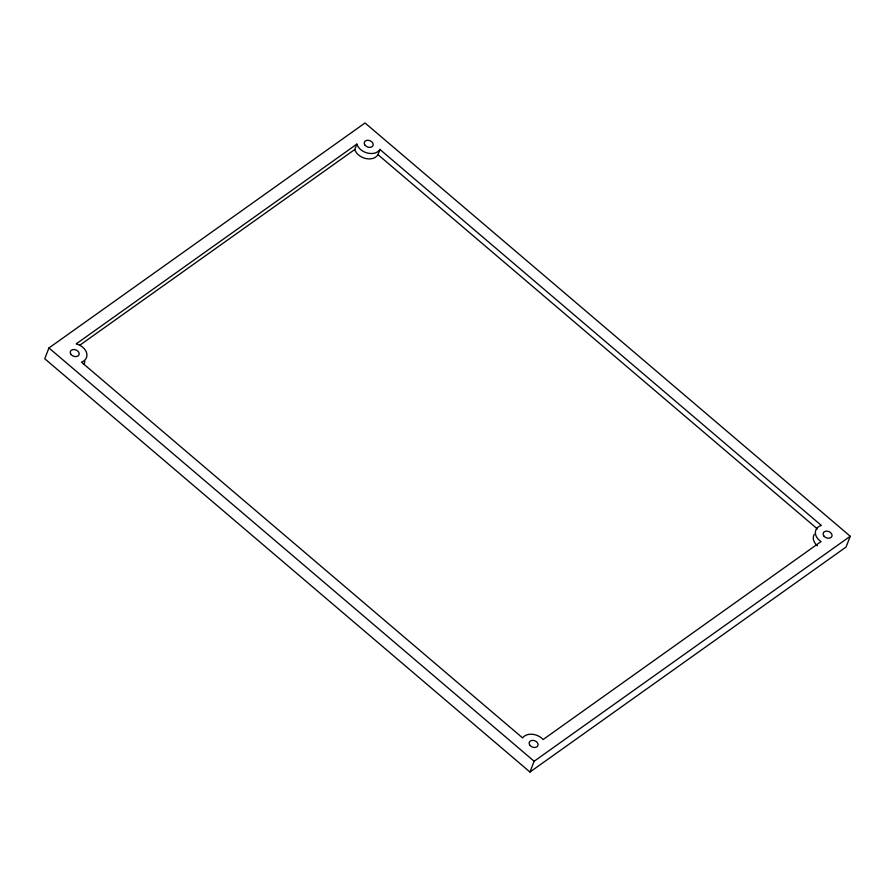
<?xml version="1.0" encoding="UTF-8"?>
<svg xmlns="http://www.w3.org/2000/svg" width="895" height="895" viewBox="0 0 895 895"><rect width="100%" height="100%" fill="white"/><g stroke="black" fill="none" stroke-linecap="round" stroke-linejoin="round"><path stroke-width="1.34" d="M48.934 347.965L44.75 358.738L529.963 772.027L846.066 547.035L850.25 536.262L365.037 122.973L48.934 347.965L534.147 761.253L529.963 772.027M79.756 345.246L354.767 149.51L356.859 144.117L357.34 145.393A12.642 9.196 21.2 0 0 368.527 153.28A12.642 9.196 21.2 0 0 379.961 149.487L821.353 525.443A12.642 9.196 21.2 0 0 821.039 541.587L543.097 739.55L542.012 738.442A12.642 9.196 21.2 0 0 523.497 736.853L522.591 737.916L81.411 362.139L82.732 361.602A12.642 9.196 21.2 0 0 86.614 352.809A12.642 9.196 21.2 0 0 77.518 344.295L76.164 343.904L356.859 144.117M354.767 149.51L355.248 150.785A12.642 9.196 21.2 0 0 366.447 158.672A12.642 9.196 21.2 0 0 377.869 154.869L380.062 149.264M534.147 761.253L850.25 536.262M377.97 154.656L817.415 528.956M84.846 361.211A12.642 9.196 21.2 0 1 83.973 363.952M817.403 545.816A12.642 9.196 21.2 0 1 814.26 534.393M823.847 535.971A4.632 3.367 21.2 0 0 831.612 536.899A4.632 3.367 21.2 0 0 827.304 531.149A4.632 3.367 21.2 0 0 823.847 535.971M529.997 745.39A4.632 3.379 21.2 0 0 537.727 745.994A4.632 3.379 21.2 0 0 533.084 740.366A4.632 3.379 21.2 0 0 529.997 745.39M71.13 354.532A4.632 3.367 21.2 0 0 78.849 355.147A4.632 3.367 21.2 0 0 74.207 349.52A4.632 3.367 21.2 0 0 71.13 354.532M365.115 145.292A4.632 3.367 21.2 0 0 372.835 145.896A4.632 3.367 21.2 0 0 368.192 140.28A4.632 3.367 21.2 0 0 365.115 145.292"/></g></svg>
